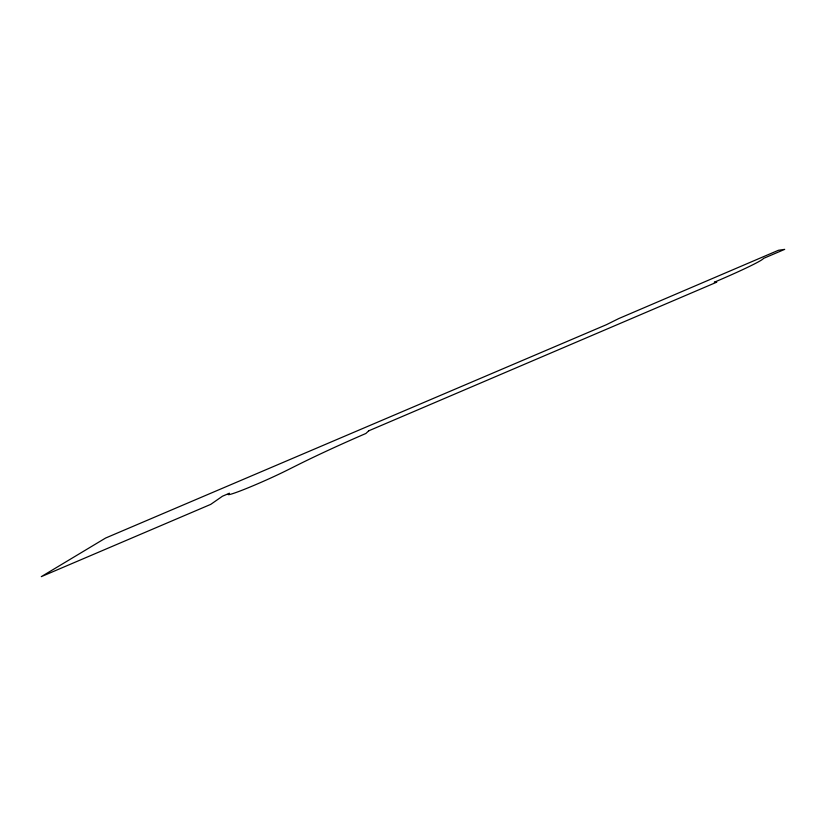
<?xml version="1.0" encoding="UTF-8"?>
<svg xmlns="http://www.w3.org/2000/svg" width="826" height="826" viewBox="0 0 826 826"><rect width="100%" height="100%" fill="white"/><g stroke="black" fill="none" stroke-linecap="round" stroke-linejoin="round"><path stroke-width="1.24" d="M368.747 430.811L365.866 433.485A104.933 6.649 -23.7 0 0 297.071 465.245L286.963 470.304A39.225 2.261 -24 0 1 244.723 489.188A39.225 2.261 -24 0 1 229.411 493.246L222.483 496.209L210.733 504.376L41.3 576.641L105.573 538.056L606.408 324.701L618.808 318.547L778.412 250.288L784.7 249.359L763.461 258.435A61.01 3.19 -22.7 0 1 714.283 282.234L716.751 282.162L368.747 430.811"/></g></svg>
